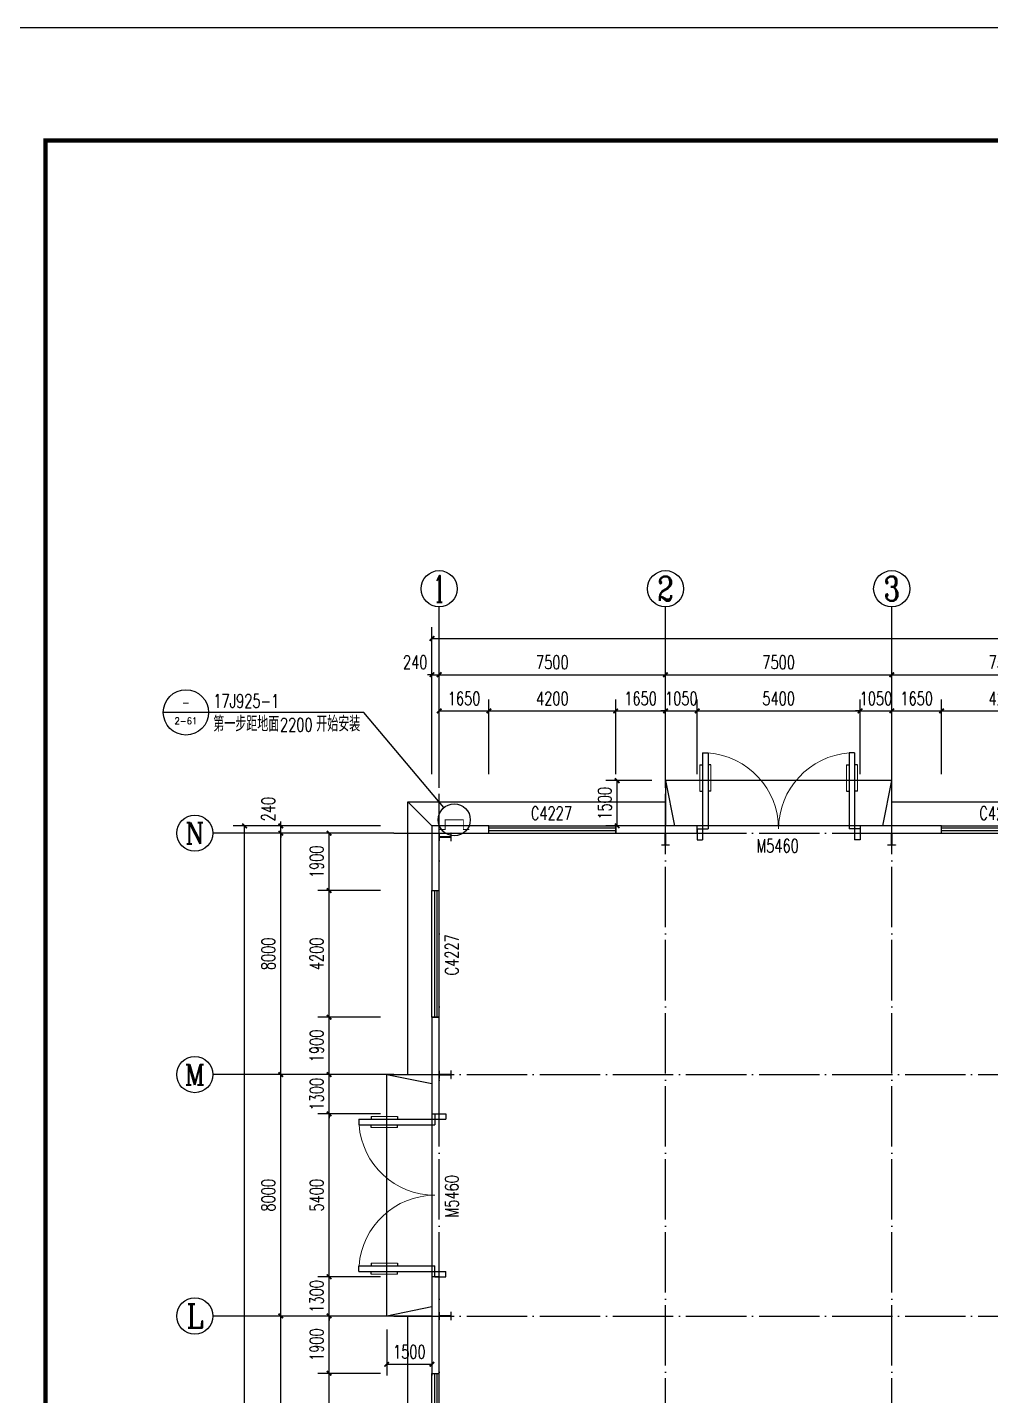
# Model space of a CAD drawing. Extents: x 14586673 to 15379323, y -344170 to -118775.
# Drawn here: x 14677973 to 14709900, y -226859 to -181520 of the extents above; entities that cross this region are included whole.
import ezdxf
from ezdxf.enums import TextEntityAlignment as Align

# ---------------------------------------------------------------- set-up
doc = ezdxf.new("R2010")
doc.units = 0
doc.header["$LTSCALE"] = 1000
doc.header["$MEASUREMENT"] = 0
doc.linetypes.add('DOTE', pattern=[2.42, 2, -0.2, 0.02, -0.2])
for name, color, linetype in [('AXIS', 3, 'Continuous'), ('AXIS_TEXT', 7, 'Continuous'), ('COLUMN', 2, 'Continuous'), ('DIM_LEAD', 3, 'Continuous'), ('DOTE', 1, 'DOTE'), ('PUB_DIM', 3, 'Continuous'), ('PUB_TEXT', 7, 'Continuous'), ('TK', 4, 'Continuous'), ('WALL-PARAPET', 6, 'Continuous'), ('WINDOW', 4, 'Continuous'), ('WINDOW_TEXT', 7, 'Continuous')]:
    doc.layers.add(name, color=color, linetype=linetype)
doc.styles.add('_TCH_AXIS', font='COMPLEX', dxfattribs={"bigfont": 'GBCBIG'})
doc.styles.add('_TCH_DIM', font='SIMPLEX', dxfattribs={"bigfont": 'GBCBIG'})
doc.styles.add('_TCH_DIM_T3', font='SIMPLEX', dxfattribs={"width": 0.705882, "bigfont": 'GBCBIG'})
doc.styles.add('_TCH_WINDOW', font='SIMPLEX', dxfattribs={"height": 3.5, "bigfont": 'GBCBIG'})
doc.styles.add('COMPLEX', font='COMPLEX')
doc.dimstyles.new('_TCH_ARCH&&150', dxfattribs={"dimtxt": 446.25, "dimasz": 150, "dimexe": 375, "dimexo": 450, "dimgap": 189.375, "dimtad": 1, "dimdec": 0, "dimzin": 0, "dimdsep": 46, "dimtxsty": '_TCH_DIM_T3', "dimblk": 'ARCHTICK', "dimcen": 0.09, "dimclrt": 7, "dimazin": 2, "dimtfac": 1, "dimtdec": 0, "dimtix": 1, "dimtmove": 2, "dimatfit": 3, "dimfxl": 0, "dimtolj": 1, "dimtzin": 0, "dimarcsym": 0})

# ---------------------------------------------------------------- blocks, each defined once
blk = doc.blocks.new('A$C797E1D2B')
at = {"layer": 'COLUMN'}
h = blk.add_hatch(color=256, dxfattribs=at)
h.paths.add_polyline_path([(125, 400), (250, 400), (250, 388), (130, 388), (130, 200), (125, 200)])
h.paths.add_polyline_path([(0, 400), (125, 400), (125, 200), (120, 200), (120, 388), (0, 388)])
h.paths.add_polyline_path([(0, 12), (120, 12), (120, 200), (125, 200), (125, 0), (0, 0)])
h.paths.add_polyline_path([(125, 200), (130, 200), (130, 12), (250, 12), (250, 0), (125, 0)])
blk.add_lwpolyline([(250, 0), (250, 12), (130, 12), (130, 388), (250, 388), (250, 400), (0, 400), (0, 388), (120, 388), (120, 12), (0, 12), (0, 0)], close=True, dxfattribs=at)
blk = doc.blocks.new('GeYuanFrame_34052851', base_point=(20.09, 4.53))
at = {"layer": 'TK'}
blk.add_lwpolyline([(20.09, 4.53), (20.09, 598.53), (1071.09, 598.53), (1071.09, 4.53)], close=True, dxfattribs=at)
at = {"layer": 'TK', "const_width": 1}
blk.add_lwpolyline([(45.09, 588.53), (1061.09, 588.53), (1061.09, 14.53), (45.09, 14.53)], close=True, dxfattribs=at)
blk = doc.blocks.new('_AXISO')
blk.add_circle((0, 0), 0.5)
at = {"layer": 'AXIS_TEXT', "style": 'COMPLEX', "width": 1.041667}
blk.add_attdef('A', text='', height=0.56, dxfattribs=at).set_placement((-0.25, -0.28), (0.25, -0.28), align=Align.FIT)
blk = doc.blocks.new('_ArchTick')
at = {"color": 0, "linetype": 'ByBlock', "const_width": 0.4}
blk.add_lwpolyline([(-0.5, -0.5), (0.5, 0.5)], dxfattribs=at)
blk = doc.blocks.new('*D45')
at = {"layer": 'AXIS', "color": 0, "lineweight": -2}
for p, q in [((14689673, -207980), (14684798, -207980)), ((14685173, -304460), (14685173, -207980)), ((14689673, -304460), (14684798, -304460))]:
    blk.add_line(p, q, dxfattribs=at)
at = {"layer": 'Defpoints', "color": 0}
for p in [(14685173, -207980), (14690123, -207980), (14690123, -304460)]:
    blk.add_point(p, dxfattribs=at)
at = {"layer": 'AXIS', "color": 0, "lineweight": -2, "xscale": 150, "yscale": 150, "zscale": 150}
for p, rotation in [((14685173, -207980), 90), ((14685173, -304460), 270)]:
    blk.add_blockref('_ArchTick', p, dxfattribs=dict(at, rotation=rotation))
at = {"layer": 'AXIS', "color": 7, "insert": (14684760, -256220), "char_height": 446.2, "attachment_point": 5, "rotation": 90, "style": '_TCH_DIM_T3'}
blk.add_mtext('\\A1;96480', dxfattribs=at)
blk = doc.blocks.new('*D56')
at = {"layer": 'AXIS', "color": 0, "lineweight": -2}
for p, q in [((14689673, -224220), (14685998, -224220)), ((14686373, -232220), (14686373, -224220)), ((14689673, -232220), (14685998, -232220))]:
    blk.add_line(p, q, dxfattribs=at)
at = {"layer": 'Defpoints', "color": 0}
for p in [(14686373, -224220), (14690123, -224220), (14690123, -232220)]:
    blk.add_point(p, dxfattribs=at)
at = {"layer": 'AXIS', "color": 0, "lineweight": -2, "xscale": 150, "yscale": 150, "zscale": 150}
for p, rotation in [((14686373, -224220), 90), ((14686373, -232220), 270)]:
    blk.add_blockref('_ArchTick', p, dxfattribs=dict(at, rotation=rotation))
at = {"layer": 'AXIS', "color": 7, "insert": (14685960, -228220), "char_height": 446.2, "attachment_point": 5, "rotation": 90, "style": '_TCH_DIM_T3'}
blk.add_mtext('\\A1;8000', dxfattribs=at)
blk = doc.blocks.new('*D57')
at = {"layer": 'AXIS', "color": 0, "lineweight": -2}
for p, q in [((14689673, -216220), (14685998, -216220)), ((14686373, -224220), (14686373, -216220)), ((14689673, -224220), (14685998, -224220))]:
    blk.add_line(p, q, dxfattribs=at)
at = {"layer": 'Defpoints', "color": 0}
for p in [(14686373, -216220), (14690123, -216220), (14690123, -224220)]:
    blk.add_point(p, dxfattribs=at)
at = {"layer": 'AXIS', "color": 0, "lineweight": -2, "xscale": 150, "yscale": 150, "zscale": 150}
for p, rotation in [((14686373, -216220), 90), ((14686373, -224220), 270)]:
    blk.add_blockref('_ArchTick', p, dxfattribs=dict(at, rotation=rotation))
at = {"layer": 'AXIS', "color": 7, "insert": (14685960, -220220), "char_height": 446.2, "attachment_point": 5, "rotation": 90, "style": '_TCH_DIM_T3'}
blk.add_mtext('\\A1;8000', dxfattribs=at)
blk = doc.blocks.new('*D58')
at = {"layer": 'AXIS', "color": 0, "lineweight": -2}
for p, q in [((14689673, -208220), (14685998, -208220)), ((14686373, -216220), (14686373, -208220)), ((14689673, -216220), (14685998, -216220))]:
    blk.add_line(p, q, dxfattribs=at)
at = {"layer": 'Defpoints', "color": 0}
for p in [(14686373, -208220), (14690123, -208220), (14690123, -216220)]:
    blk.add_point(p, dxfattribs=at)
at = {"layer": 'AXIS', "color": 0, "lineweight": -2, "xscale": 150, "yscale": 150, "zscale": 150}
for p, rotation in [((14686373, -208220), 90), ((14686373, -216220), 270)]:
    blk.add_blockref('_ArchTick', p, dxfattribs=dict(at, rotation=rotation))
at = {"layer": 'AXIS', "color": 7, "insert": (14685960, -212220), "char_height": 446.2, "attachment_point": 5, "rotation": 90, "style": '_TCH_DIM_T3'}
blk.add_mtext('\\A1;8000', dxfattribs=at)
blk = doc.blocks.new('*D59')
at = {"layer": 'AXIS', "color": 0, "lineweight": -2}
for p, q in [((14689673, -207980), (14685998, -207980)), ((14686373, -207980), (14686373, -207830)), ((14686373, -208220), (14686373, -207980)), ((14689673, -208220), (14685998, -208220)), ((14686373, -208220), (14686373, -208370))]:
    blk.add_line(p, q, dxfattribs=at)
at = {"layer": 'Defpoints', "color": 0}
for p in [(14686373, -207980), (14690123, -207980), (14690123, -208220)]:
    blk.add_point(p, dxfattribs=at)
at = {"layer": 'AXIS', "color": 0, "lineweight": -2, "xscale": 150, "yscale": 150, "zscale": 150}
for p, rotation in [((14686373, -207980), 270), ((14686373, -208220), 90)]:
    blk.add_blockref('_ArchTick', p, dxfattribs=dict(at, rotation=rotation))
at = {"layer": 'AXIS', "color": 7, "insert": (14685960, -207425), "char_height": 446.2, "attachment_point": 5, "rotation": 90, "style": '_TCH_DIM_T3'}
blk.add_mtext('\\A1;240', dxfattribs=at)
blk = doc.blocks.new('$DorLib2D$00000011')
for p, q in [((-0.4667, 0.4709), (-0.4667, -0.0625)), ((-0.4667, 0.4709), (-0.4333, 0.4709)), ((-0.4333, 0.4709), (-0.4333, 0.0042)), ((0.4333, 0.4709), (0.4333, 0.0042)), ((0.4667, 0.4709), (0.4333, 0.4709)), ((0.4667, 0.4709), (0.4667, -0.0625)), ((-0.4833, 0.3962), (-0.4667, 0.3962)), ((-0.4167, 0.3962), (-0.4333, 0.3962)), ((0.4167, 0.3962), (0.4333, 0.3962)), ((0.4833, 0.3962), (0.4667, 0.3962)), ((-0.4833, 0.2346), (-0.4667, 0.2346)), ((-0.4167, 0.2346), (-0.4333, 0.2346)), ((0.4167, 0.2346), (0.4333, 0.2346)), ((0.4833, 0.2346), (0.4667, 0.2346)), ((-0.5, 0.0042), (-0.4333, 0.0042)), ((-0.5, 0.0042), (-0.5, -0.0625)), ((0.5, 0.0042), (0.4333, 0.0042)), ((0.5, 0.0042), (0.5, -0.0625)), ((-0.5, -0.0625), (-0.4667, -0.0625)), ((0.5, -0.0625), (0.4667, -0.0625))]:
    blk.add_line(p, q)
at = {"lineweight": 13}
for p, q in [((-0.4833, 0.3962), (-0.4833, 0.2346)), ((-0.4167, 0.3962), (-0.4167, 0.2346)), ((0.4167, 0.3962), (0.4167, 0.2346)), ((0.4833, 0.3962), (0.4833, 0.2346))]:
    blk.add_line(p, q, dxfattribs=at)
for centre, start, end in [((-0.4667, 0.0042), 0, 85.90396), ((0.4667, 0.0042), 94.09604, 180)]:
    blk.add_arc(centre, 0.4667, start, end, dxfattribs=at)
blk = doc.blocks.new('$TCHSYS$WIN2D')
for p, q in [((-0.5, 0.5), (0.5, 0.5)), ((-0.5, 0.5), (-0.5, -0.5)), ((0.5, 0.5), (0.5, -0.5)), ((0.5, 0.167), (-0.5, 0.167)), ((0.5, -0.167), (-0.5, -0.167)), ((-0.5, -0.5), (0.5, -0.5))]:
    blk.add_line(p, q)
blk = doc.blocks.new('*D91')
at = {"layer": 'AXIS', "color": 0, "lineweight": -2}
for p, q in [((14691383, -206270), (14691383, -201395)), ((14751863, -206270), (14751863, -201395)), ((14691383, -201770), (14751863, -201770))]:
    blk.add_line(p, q, dxfattribs=at)
at = {"layer": 'Defpoints', "color": 0}
for p in [(14751863, -201770), (14691383, -206720), (14751863, -206720)]:
    blk.add_point(p, dxfattribs=at)
at = {"layer": 'AXIS', "color": 0, "lineweight": -2, "xscale": 150, "yscale": 150, "zscale": 150, "rotation": 180}
blk.add_blockref('_ArchTick', (14691383, -201770), dxfattribs=at)
at = {"layer": 'AXIS', "color": 0, "lineweight": -2, "xscale": 150, "yscale": 150, "zscale": 150}
blk.add_blockref('_ArchTick', (14751863, -201770), dxfattribs=at)
at = {"layer": 'AXIS', "color": 7, "insert": (14721623, -201358), "char_height": 446.2, "attachment_point": 5, "style": '_TCH_DIM_T3'}
blk.add_mtext('\\A1;60480', dxfattribs=at)
blk = doc.blocks.new('*D92')
at = {"layer": 'AXIS', "color": 0, "lineweight": -2}
for p, q in [((14691383, -206270), (14691383, -202595)), ((14691623, -206270), (14691623, -202595)), ((14691383, -202970), (14691233, -202970)), ((14691383, -202970), (14691623, -202970)), ((14691623, -202970), (14691773, -202970))]:
    blk.add_line(p, q, dxfattribs=at)
at = {"layer": 'Defpoints', "color": 0}
for p in [(14691623, -202970), (14691383, -206720), (14691623, -206720)]:
    blk.add_point(p, dxfattribs=at)
at = {"layer": 'AXIS', "color": 0, "lineweight": -2, "xscale": 150, "yscale": 150, "zscale": 150}
blk.add_blockref('_ArchTick', (14691383, -202970), dxfattribs=at)
at = {"layer": 'AXIS', "color": 0, "lineweight": -2, "xscale": 150, "yscale": 150, "zscale": 150, "rotation": 180}
blk.add_blockref('_ArchTick', (14691623, -202970), dxfattribs=at)
at = {"layer": 'AXIS', "color": 7, "insert": (14690828, -202558), "char_height": 446.2, "attachment_point": 5, "style": '_TCH_DIM_T3'}
blk.add_mtext('\\A1;240', dxfattribs=at)
blk = doc.blocks.new('*D93')
at = {"layer": 'AXIS', "color": 0, "lineweight": -2}
for p, q in [((14691623, -206270), (14691623, -202595)), ((14699123, -206270), (14699123, -202595)), ((14691623, -202970), (14699123, -202970))]:
    blk.add_line(p, q, dxfattribs=at)
at = {"layer": 'Defpoints', "color": 0}
for p in [(14699123, -202970), (14691623, -206720), (14699123, -206720)]:
    blk.add_point(p, dxfattribs=at)
at = {"layer": 'AXIS', "color": 0, "lineweight": -2, "xscale": 150, "yscale": 150, "zscale": 150, "rotation": 180}
blk.add_blockref('_ArchTick', (14691623, -202970), dxfattribs=at)
at = {"layer": 'AXIS', "color": 0, "lineweight": -2, "xscale": 150, "yscale": 150, "zscale": 150}
blk.add_blockref('_ArchTick', (14699123, -202970), dxfattribs=at)
at = {"layer": 'AXIS', "color": 7, "insert": (14695373, -202558), "char_height": 446.2, "attachment_point": 5, "style": '_TCH_DIM_T3'}
blk.add_mtext('\\A1;7500', dxfattribs=at)
blk = doc.blocks.new('*D94')
at = {"layer": 'AXIS', "color": 0, "lineweight": -2}
for p, q in [((14699123, -206270), (14699123, -202595)), ((14706623, -206270), (14706623, -202595)), ((14699123, -202970), (14706623, -202970))]:
    blk.add_line(p, q, dxfattribs=at)
at = {"layer": 'Defpoints', "color": 0}
for p in [(14706623, -202970), (14699123, -206720), (14706623, -206720)]:
    blk.add_point(p, dxfattribs=at)
at = {"layer": 'AXIS', "color": 0, "lineweight": -2, "xscale": 150, "yscale": 150, "zscale": 150, "rotation": 180}
blk.add_blockref('_ArchTick', (14699123, -202970), dxfattribs=at)
at = {"layer": 'AXIS', "color": 0, "lineweight": -2, "xscale": 150, "yscale": 150, "zscale": 150}
blk.add_blockref('_ArchTick', (14706623, -202970), dxfattribs=at)
at = {"layer": 'AXIS', "color": 7, "insert": (14702873, -202558), "char_height": 446.2, "attachment_point": 5, "style": '_TCH_DIM_T3'}
blk.add_mtext('\\A1;7500', dxfattribs=at)
blk = doc.blocks.new('*D95')
at = {"layer": 'AXIS', "color": 0, "lineweight": -2}
for p, q in [((14706623, -206270), (14706623, -202595)), ((14714123, -206270), (14714123, -202595)), ((14706623, -202970), (14714123, -202970))]:
    blk.add_line(p, q, dxfattribs=at)
at = {"layer": 'Defpoints', "color": 0}
for p in [(14714123, -202970), (14706623, -206720), (14714123, -206720)]:
    blk.add_point(p, dxfattribs=at)
at = {"layer": 'AXIS', "color": 0, "lineweight": -2, "xscale": 150, "yscale": 150, "zscale": 150, "rotation": 180}
blk.add_blockref('_ArchTick', (14706623, -202970), dxfattribs=at)
at = {"layer": 'AXIS', "color": 0, "lineweight": -2, "xscale": 150, "yscale": 150, "zscale": 150}
blk.add_blockref('_ArchTick', (14714123, -202970), dxfattribs=at)
at = {"layer": 'AXIS', "color": 7, "insert": (14710373, -202558), "char_height": 446.2, "attachment_point": 5, "style": '_TCH_DIM_T3'}
blk.add_mtext('\\A1;7500', dxfattribs=at)
blk = doc.blocks.new('*D127')
at = {"layer": 'Defpoints', "color": 0}
for p in [(14689883, -224220), (14691383, -224220), (14691383, -225820)]:
    blk.add_point(p, dxfattribs=at)
at = {"layer": 'PUB_DIM', "color": 0, "lineweight": -2}
for p, q in [((14689883, -224670), (14689883, -226195)), ((14691383, -224670), (14691383, -226195)), ((14689883, -225820), (14691383, -225820))]:
    blk.add_line(p, q, dxfattribs=at)
at = {"layer": 'PUB_DIM', "color": 0, "lineweight": -2, "xscale": 150, "yscale": 150, "zscale": 150, "rotation": 180}
blk.add_blockref('_ArchTick', (14689883, -225820), dxfattribs=at)
at = {"layer": 'PUB_DIM', "color": 0, "lineweight": -2, "xscale": 150, "yscale": 150, "zscale": 150}
blk.add_blockref('_ArchTick', (14691383, -225820), dxfattribs=at)
at = {"layer": 'PUB_DIM', "color": 7, "insert": (14690633, -225408), "char_height": 446.2, "attachment_point": 5, "style": '_TCH_DIM_T3'}
blk.add_mtext('\\A1;1500', dxfattribs=at)
blk = doc.blocks.new('*D128')
at = {"layer": 'Defpoints', "color": 0}
for p in [(14697523, -206480), (14699123, -206480), (14699123, -207980)]:
    blk.add_point(p, dxfattribs=at)
at = {"layer": 'PUB_DIM', "color": 0, "lineweight": -2}
for p, q in [((14698673, -206480), (14697148, -206480)), ((14697523, -207980), (14697523, -206480)), ((14698673, -207980), (14697148, -207980))]:
    blk.add_line(p, q, dxfattribs=at)
at = {"layer": 'PUB_DIM', "color": 0, "lineweight": -2, "xscale": 150, "yscale": 150, "zscale": 150}
for p, rotation in [((14697523, -206480), 90), ((14697523, -207980), 270)]:
    blk.add_blockref('_ArchTick', p, dxfattribs=dict(at, rotation=rotation))
at = {"layer": 'PUB_DIM', "color": 7, "insert": (14697110, -207230), "char_height": 446.2, "attachment_point": 5, "rotation": 90, "style": '_TCH_DIM_T3'}
blk.add_mtext('\\A1;1500', dxfattribs=at)
blk = doc.blocks.new('*D257')
at = {"layer": 'Defpoints', "color": 0}
for p in [(14693273, -204170), (14691623, -206720), (14693273, -206720)]:
    blk.add_point(p, dxfattribs=at)
at = {"layer": 'PUB_DIM', "color": 0, "lineweight": -2}
for p, q in [((14691623, -206270), (14691623, -203795)), ((14693273, -206270), (14693273, -203795)), ((14691623, -204170), (14693273, -204170))]:
    blk.add_line(p, q, dxfattribs=at)
at = {"layer": 'PUB_DIM', "color": 0, "lineweight": -2, "xscale": 150, "yscale": 150, "zscale": 150, "rotation": 180}
blk.add_blockref('_ArchTick', (14691623, -204170), dxfattribs=at)
at = {"layer": 'PUB_DIM', "color": 0, "lineweight": -2, "xscale": 150, "yscale": 150, "zscale": 150}
blk.add_blockref('_ArchTick', (14693273, -204170), dxfattribs=at)
at = {"layer": 'PUB_DIM', "color": 7, "insert": (14692448, -203758), "char_height": 446.2, "attachment_point": 5, "style": '_TCH_DIM_T3'}
blk.add_mtext('\\A1;1650', dxfattribs=at)
blk = doc.blocks.new('*D258')
at = {"layer": 'Defpoints', "color": 0}
for p in [(14697473, -204170), (14693273, -206720), (14697473, -206720)]:
    blk.add_point(p, dxfattribs=at)
at = {"layer": 'PUB_DIM', "color": 0, "lineweight": -2}
for p, q in [((14693273, -206270), (14693273, -203795)), ((14697473, -206270), (14697473, -203795)), ((14693273, -204170), (14697473, -204170))]:
    blk.add_line(p, q, dxfattribs=at)
at = {"layer": 'PUB_DIM', "color": 0, "lineweight": -2, "xscale": 150, "yscale": 150, "zscale": 150, "rotation": 180}
blk.add_blockref('_ArchTick', (14693273, -204170), dxfattribs=at)
at = {"layer": 'PUB_DIM', "color": 0, "lineweight": -2, "xscale": 150, "yscale": 150, "zscale": 150}
blk.add_blockref('_ArchTick', (14697473, -204170), dxfattribs=at)
at = {"layer": 'PUB_DIM', "color": 7, "insert": (14695373, -203758), "char_height": 446.2, "attachment_point": 5, "style": '_TCH_DIM_T3'}
blk.add_mtext('\\A1;4200', dxfattribs=at)
blk = doc.blocks.new('*D259')
at = {"layer": 'Defpoints', "color": 0}
for p in [(14699123, -204170), (14697473, -206720), (14699123, -206720)]:
    blk.add_point(p, dxfattribs=at)
at = {"layer": 'PUB_DIM', "color": 0, "lineweight": -2}
for p, q in [((14697473, -206270), (14697473, -203795)), ((14699123, -206270), (14699123, -203795)), ((14697473, -204170), (14699123, -204170))]:
    blk.add_line(p, q, dxfattribs=at)
at = {"layer": 'PUB_DIM', "color": 0, "lineweight": -2, "xscale": 150, "yscale": 150, "zscale": 150, "rotation": 180}
blk.add_blockref('_ArchTick', (14697473, -204170), dxfattribs=at)
at = {"layer": 'PUB_DIM', "color": 0, "lineweight": -2, "xscale": 150, "yscale": 150, "zscale": 150}
blk.add_blockref('_ArchTick', (14699123, -204170), dxfattribs=at)
at = {"layer": 'PUB_DIM', "color": 7, "insert": (14698298, -203758), "char_height": 446.2, "attachment_point": 5, "style": '_TCH_DIM_T3'}
blk.add_mtext('\\A1;1650', dxfattribs=at)
blk = doc.blocks.new('*D260')
at = {"layer": 'Defpoints', "color": 0}
for p in [(14700173, -204170), (14699123, -206720), (14700173, -206720)]:
    blk.add_point(p, dxfattribs=at)
at = {"layer": 'PUB_DIM', "color": 0, "lineweight": -2}
for p, q in [((14699123, -206270), (14699123, -203795)), ((14700173, -206270), (14700173, -203795)), ((14699123, -204170), (14698973, -204170)), ((14699123, -204170), (14700173, -204170)), ((14700173, -204170), (14700323, -204170))]:
    blk.add_line(p, q, dxfattribs=at)
at = {"layer": 'PUB_DIM', "color": 0, "lineweight": -2, "xscale": 150, "yscale": 150, "zscale": 150}
blk.add_blockref('_ArchTick', (14699123, -204170), dxfattribs=at)
at = {"layer": 'PUB_DIM', "color": 0, "lineweight": -2, "xscale": 150, "yscale": 150, "zscale": 150, "rotation": 180}
blk.add_blockref('_ArchTick', (14700173, -204170), dxfattribs=at)
at = {"layer": 'PUB_DIM', "color": 7, "insert": (14699648, -203758), "char_height": 446.2, "attachment_point": 5, "style": '_TCH_DIM_T3'}
blk.add_mtext('\\A1;1050', dxfattribs=at)
blk = doc.blocks.new('*D261')
at = {"layer": 'Defpoints', "color": 0}
for p in [(14705573, -204170), (14700173, -206720), (14705573, -206720)]:
    blk.add_point(p, dxfattribs=at)
at = {"layer": 'PUB_DIM', "color": 0, "lineweight": -2}
for p, q in [((14700173, -206270), (14700173, -203795)), ((14705573, -206270), (14705573, -203795)), ((14700173, -204170), (14705573, -204170))]:
    blk.add_line(p, q, dxfattribs=at)
at = {"layer": 'PUB_DIM', "color": 0, "lineweight": -2, "xscale": 150, "yscale": 150, "zscale": 150, "rotation": 180}
blk.add_blockref('_ArchTick', (14700173, -204170), dxfattribs=at)
at = {"layer": 'PUB_DIM', "color": 0, "lineweight": -2, "xscale": 150, "yscale": 150, "zscale": 150}
blk.add_blockref('_ArchTick', (14705573, -204170), dxfattribs=at)
at = {"layer": 'PUB_DIM', "color": 7, "insert": (14702873, -203758), "char_height": 446.2, "attachment_point": 5, "style": '_TCH_DIM_T3'}
blk.add_mtext('\\A1;5400', dxfattribs=at)
blk = doc.blocks.new('*D262')
at = {"layer": 'Defpoints', "color": 0}
for p in [(14706623, -204170), (14705573, -206720), (14706623, -206720)]:
    blk.add_point(p, dxfattribs=at)
at = {"layer": 'PUB_DIM', "color": 0, "lineweight": -2}
for p, q in [((14705573, -206270), (14705573, -203795)), ((14706623, -206270), (14706623, -203795)), ((14705573, -204170), (14705423, -204170)), ((14705573, -204170), (14706623, -204170)), ((14706623, -204170), (14706773, -204170))]:
    blk.add_line(p, q, dxfattribs=at)
at = {"layer": 'PUB_DIM', "color": 0, "lineweight": -2, "xscale": 150, "yscale": 150, "zscale": 150}
blk.add_blockref('_ArchTick', (14705573, -204170), dxfattribs=at)
at = {"layer": 'PUB_DIM', "color": 0, "lineweight": -2, "xscale": 150, "yscale": 150, "zscale": 150, "rotation": 180}
blk.add_blockref('_ArchTick', (14706623, -204170), dxfattribs=at)
at = {"layer": 'PUB_DIM', "color": 7, "insert": (14706098, -203758), "char_height": 446.2, "attachment_point": 5, "style": '_TCH_DIM_T3'}
blk.add_mtext('\\A1;1050', dxfattribs=at)
blk = doc.blocks.new('*D263')
at = {"layer": 'Defpoints', "color": 0}
for p in [(14708273, -204170), (14706623, -206720), (14708273, -206720)]:
    blk.add_point(p, dxfattribs=at)
at = {"layer": 'PUB_DIM', "color": 0, "lineweight": -2}
for p, q in [((14706623, -206270), (14706623, -203795)), ((14708273, -206270), (14708273, -203795)), ((14706623, -204170), (14708273, -204170))]:
    blk.add_line(p, q, dxfattribs=at)
at = {"layer": 'PUB_DIM', "color": 0, "lineweight": -2, "xscale": 150, "yscale": 150, "zscale": 150, "rotation": 180}
blk.add_blockref('_ArchTick', (14706623, -204170), dxfattribs=at)
at = {"layer": 'PUB_DIM', "color": 0, "lineweight": -2, "xscale": 150, "yscale": 150, "zscale": 150}
blk.add_blockref('_ArchTick', (14708273, -204170), dxfattribs=at)
at = {"layer": 'PUB_DIM', "color": 7, "insert": (14707448, -203758), "char_height": 446.2, "attachment_point": 5, "style": '_TCH_DIM_T3'}
blk.add_mtext('\\A1;1650', dxfattribs=at)
blk = doc.blocks.new('*D264')
at = {"layer": 'Defpoints', "color": 0}
for p in [(14712473, -204170), (14708273, -206720), (14712473, -206720)]:
    blk.add_point(p, dxfattribs=at)
at = {"layer": 'PUB_DIM', "color": 0, "lineweight": -2}
for p, q in [((14708273, -206270), (14708273, -203795)), ((14712473, -206270), (14712473, -203795)), ((14708273, -204170), (14712473, -204170))]:
    blk.add_line(p, q, dxfattribs=at)
at = {"layer": 'PUB_DIM', "color": 0, "lineweight": -2, "xscale": 150, "yscale": 150, "zscale": 150, "rotation": 180}
blk.add_blockref('_ArchTick', (14708273, -204170), dxfattribs=at)
at = {"layer": 'PUB_DIM', "color": 0, "lineweight": -2, "xscale": 150, "yscale": 150, "zscale": 150}
blk.add_blockref('_ArchTick', (14712473, -204170), dxfattribs=at)
at = {"layer": 'PUB_DIM', "color": 7, "insert": (14710373, -203758), "char_height": 446.2, "attachment_point": 5, "style": '_TCH_DIM_T3'}
blk.add_mtext('\\A1;4200', dxfattribs=at)
blk = doc.blocks.new('*D309')
at = {"layer": 'Defpoints', "color": 0}
for p in [(14687973, -226120), (14690123, -226120), (14690123, -230320)]:
    blk.add_point(p, dxfattribs=at)
at = {"layer": 'PUB_DIM', "color": 0, "lineweight": -2}
for p, q in [((14689673, -226120), (14687598, -226120)), ((14687973, -230320), (14687973, -226120)), ((14689673, -230320), (14687598, -230320))]:
    blk.add_line(p, q, dxfattribs=at)
at = {"layer": 'PUB_DIM', "color": 0, "lineweight": -2, "xscale": 150, "yscale": 150, "zscale": 150}
for p, rotation in [((14687973, -226120), 90), ((14687973, -230320), 270)]:
    blk.add_blockref('_ArchTick', p, dxfattribs=dict(at, rotation=rotation))
at = {"layer": 'PUB_DIM', "color": 7, "insert": (14687560, -228220), "char_height": 446.2, "attachment_point": 5, "rotation": 90, "style": '_TCH_DIM_T3'}
blk.add_mtext('\\A1;4200', dxfattribs=at)
blk = doc.blocks.new('*D310')
at = {"layer": 'Defpoints', "color": 0}
for p in [(14687973, -224220), (14690123, -224220), (14690123, -226120)]:
    blk.add_point(p, dxfattribs=at)
at = {"layer": 'PUB_DIM', "color": 0, "lineweight": -2}
for p, q in [((14689673, -224220), (14687598, -224220)), ((14687973, -226120), (14687973, -224220)), ((14689673, -226120), (14687598, -226120))]:
    blk.add_line(p, q, dxfattribs=at)
at = {"layer": 'PUB_DIM', "color": 0, "lineweight": -2, "xscale": 150, "yscale": 150, "zscale": 150}
for p, rotation in [((14687973, -224220), 90), ((14687973, -226120), 270)]:
    blk.add_blockref('_ArchTick', p, dxfattribs=dict(at, rotation=rotation))
at = {"layer": 'PUB_DIM', "color": 7, "insert": (14687560, -225170), "char_height": 446.2, "attachment_point": 5, "rotation": 90, "style": '_TCH_DIM_T3'}
blk.add_mtext('\\A1;1900', dxfattribs=at)
blk = doc.blocks.new('*D311')
at = {"layer": 'Defpoints', "color": 0}
for p in [(14687973, -222920), (14690123, -222920), (14690123, -224220)]:
    blk.add_point(p, dxfattribs=at)
at = {"layer": 'PUB_DIM', "color": 0, "lineweight": -2}
for p, q in [((14689673, -222920), (14687598, -222920)), ((14687973, -222920), (14687973, -222770)), ((14687973, -224220), (14687973, -222920)), ((14689673, -224220), (14687598, -224220)), ((14687973, -224220), (14687973, -224370))]:
    blk.add_line(p, q, dxfattribs=at)
at = {"layer": 'PUB_DIM', "color": 0, "lineweight": -2, "xscale": 150, "yscale": 150, "zscale": 150}
for p, rotation in [((14687973, -222920), 270), ((14687973, -224220), 90)]:
    blk.add_blockref('_ArchTick', p, dxfattribs=dict(at, rotation=rotation))
at = {"layer": 'PUB_DIM', "color": 7, "insert": (14687560, -223570), "char_height": 446.2, "attachment_point": 5, "rotation": 90, "style": '_TCH_DIM_T3'}
blk.add_mtext('\\A1;1300', dxfattribs=at)
blk = doc.blocks.new('*D312')
at = {"layer": 'Defpoints', "color": 0}
for p in [(14687973, -217520), (14690123, -217520), (14690123, -222920)]:
    blk.add_point(p, dxfattribs=at)
at = {"layer": 'PUB_DIM', "color": 0, "lineweight": -2}
for p, q in [((14689673, -217520), (14687598, -217520)), ((14687973, -222920), (14687973, -217520)), ((14689673, -222920), (14687598, -222920))]:
    blk.add_line(p, q, dxfattribs=at)
at = {"layer": 'PUB_DIM', "color": 0, "lineweight": -2, "xscale": 150, "yscale": 150, "zscale": 150}
for p, rotation in [((14687973, -217520), 90), ((14687973, -222920), 270)]:
    blk.add_blockref('_ArchTick', p, dxfattribs=dict(at, rotation=rotation))
at = {"layer": 'PUB_DIM', "color": 7, "insert": (14687560, -220220), "char_height": 446.2, "attachment_point": 5, "rotation": 90, "style": '_TCH_DIM_T3'}
blk.add_mtext('\\A1;5400', dxfattribs=at)
blk = doc.blocks.new('*D313')
at = {"layer": 'Defpoints', "color": 0}
for p in [(14687973, -216220), (14690123, -216220), (14690123, -217520)]:
    blk.add_point(p, dxfattribs=at)
at = {"layer": 'PUB_DIM', "color": 0, "lineweight": -2}
for p, q in [((14689673, -216220), (14687598, -216220)), ((14687973, -216220), (14687973, -216070)), ((14687973, -217520), (14687973, -216220)), ((14689673, -217520), (14687598, -217520)), ((14687973, -217520), (14687973, -217670))]:
    blk.add_line(p, q, dxfattribs=at)
at = {"layer": 'PUB_DIM', "color": 0, "lineweight": -2, "xscale": 150, "yscale": 150, "zscale": 150}
for p, rotation in [((14687973, -216220), 270), ((14687973, -217520), 90)]:
    blk.add_blockref('_ArchTick', p, dxfattribs=dict(at, rotation=rotation))
at = {"layer": 'PUB_DIM', "color": 7, "insert": (14687560, -216870), "char_height": 446.2, "attachment_point": 5, "rotation": 90, "style": '_TCH_DIM_T3'}
blk.add_mtext('\\A1;1300', dxfattribs=at)
blk = doc.blocks.new('*D314')
at = {"layer": 'Defpoints', "color": 0}
for p in [(14687973, -214320), (14690123, -214320), (14690123, -216220)]:
    blk.add_point(p, dxfattribs=at)
at = {"layer": 'PUB_DIM', "color": 0, "lineweight": -2}
for p, q in [((14689673, -214320), (14687598, -214320)), ((14687973, -216220), (14687973, -214320)), ((14689673, -216220), (14687598, -216220))]:
    blk.add_line(p, q, dxfattribs=at)
at = {"layer": 'PUB_DIM', "color": 0, "lineweight": -2, "xscale": 150, "yscale": 150, "zscale": 150}
for p, rotation in [((14687973, -214320), 90), ((14687973, -216220), 270)]:
    blk.add_blockref('_ArchTick', p, dxfattribs=dict(at, rotation=rotation))
at = {"layer": 'PUB_DIM', "color": 7, "insert": (14687560, -215270), "char_height": 446.2, "attachment_point": 5, "rotation": 90, "style": '_TCH_DIM_T3'}
blk.add_mtext('\\A1;1900', dxfattribs=at)
blk = doc.blocks.new('*D315')
at = {"layer": 'Defpoints', "color": 0}
for p in [(14687973, -210120), (14690123, -210120), (14690123, -214320)]:
    blk.add_point(p, dxfattribs=at)
at = {"layer": 'PUB_DIM', "color": 0, "lineweight": -2}
for p, q in [((14689673, -210120), (14687598, -210120)), ((14687973, -214320), (14687973, -210120)), ((14689673, -214320), (14687598, -214320))]:
    blk.add_line(p, q, dxfattribs=at)
at = {"layer": 'PUB_DIM', "color": 0, "lineweight": -2, "xscale": 150, "yscale": 150, "zscale": 150}
for p, rotation in [((14687973, -210120), 90), ((14687973, -214320), 270)]:
    blk.add_blockref('_ArchTick', p, dxfattribs=dict(at, rotation=rotation))
at = {"layer": 'PUB_DIM', "color": 7, "insert": (14687560, -212220), "char_height": 446.2, "attachment_point": 5, "rotation": 90, "style": '_TCH_DIM_T3'}
blk.add_mtext('\\A1;4200', dxfattribs=at)
blk = doc.blocks.new('*D316')
at = {"layer": 'Defpoints', "color": 0}
for p in [(14687973, -208220), (14690123, -208220), (14690123, -210120)]:
    blk.add_point(p, dxfattribs=at)
at = {"layer": 'PUB_DIM', "color": 0, "lineweight": -2}
for p, q in [((14689673, -208220), (14687598, -208220)), ((14687973, -210120), (14687973, -208220)), ((14689673, -210120), (14687598, -210120))]:
    blk.add_line(p, q, dxfattribs=at)
at = {"layer": 'PUB_DIM', "color": 0, "lineweight": -2, "xscale": 150, "yscale": 150, "zscale": 150}
for p, rotation in [((14687973, -208220), 90), ((14687973, -210120), 270)]:
    blk.add_blockref('_ArchTick', p, dxfattribs=dict(at, rotation=rotation))
at = {"layer": 'PUB_DIM', "color": 7, "insert": (14687560, -209170), "char_height": 446.2, "attachment_point": 5, "rotation": 90, "style": '_TCH_DIM_T3'}
blk.add_mtext('\\A1;1900', dxfattribs=at)

msp = doc.modelspace()

# ---------------------------------------------------------------- linework, layer by layer
at = {"ltscale": 0.5}
for p, q in [((14699122.6, -206480.3), (14699422.6, -207980.3)), ((14706322.6, -207980.3), (14706622.6, -206480.3)), ((14691382.6, -207980.3), (14690582.6, -207180.3)), ((14689882.6, -216220.3), (14691382.6, -216520.3)), ((14691382.6, -223920.3), (14689882.6, -224220.3))]:
    msp.add_line(p, q, dxfattribs=at)
for points in [[(14706622.6, -207980.3), (14706622.6, -206480.3), (14699122.6, -206480.3), (14699122.6, -207980.3)], [(14690582.6, -216220.3), (14690582.6, -207180.3), (14699122.6, -207180.3)], [(14706622.6, -207180.3), (14736622.6, -207180.3)], [(14691382.6, -224220.3), (14689882.6, -224220.3), (14689882.6, -216220.3), (14691382.6, -216220.3)], [(14690582.6, -256220.3), (14690582.6, -224220.3)]]:
    msp.add_lwpolyline(points, dxfattribs=at)
at = {"const_width": 30}
msp.add_lwpolyline([(14691622.6, -208100.3), (14691822.6, -208100.3), (14691822.6, -207780.3), (14692422.6, -207780.3), (14692422.6, -208100.3), (14692622.6, -208100.3)], dxfattribs=at)
at = {"layer": 'AXIS'}
for p, q in [((14691622.6, -206720.3), (14691622.6, -200720.3)), ((14699122.6, -206720.3), (14699122.6, -200720.3)), ((14706622.6, -206720.3), (14706622.6, -200720.3)), ((14690122.6, -208220.3), (14684122.6, -208220.3)), ((14690122.6, -216220.3), (14684122.6, -216220.3)), ((14690122.6, -224220.3), (14684122.6, -224220.3))]:
    msp.add_line(p, q, dxfattribs=at)
at = {"layer": 'DIM_LEAD'}
for p, q in [((14683977.9, -204220.3), (14682477.9, -204220.3)), ((14689122.6, -204220.3), (14683977.9, -204220.3)), ((14691780.9, -207374.9), (14689122.6, -204220.3))]:
    msp.add_line(p, q, dxfattribs=at)
for centre, radius in [((14683227.9, -204220.3), 750), ((14692122.6, -207780.3), 530.2)]:
    msp.add_circle(centre, radius, dxfattribs=at)
at = {"layer": 'DOTE'}
for p, q in [((14691622.6, -305720.3), (14691622.6, -206720.3)), ((14699122.6, -305720.3), (14699122.6, -206720.3)), ((14706622.6, -305720.3), (14706622.6, -206720.3)), ((14690122.6, -208220.3), (14753122.6, -208220.3)), ((14690122.6, -216220.3), (14753122.6, -216220.3)), ((14690122.6, -224220.3), (14753122.6, -224220.3))]:
    msp.add_line(p, q, dxfattribs=at)
at = {"layer": 'WALL-PARAPET'}
for p, q in [((14691382.6, -207980.3), (14691382.6, -210120.3)), ((14693272.6, -207980.3), (14691382.6, -207980.3)), ((14693272.6, -208220.3), (14693272.6, -207980.3)), ((14700172.6, -207980.3), (14697472.6, -207980.3)), ((14697472.6, -207980.3), (14697472.6, -208220.3)), ((14700172.6, -208220.3), (14700172.6, -207980.3)), ((14708272.6, -207980.3), (14705572.6, -207980.3)), ((14705572.6, -207980.3), (14705572.6, -208220.3)), ((14708272.6, -208220.3), (14708272.6, -207980.3)), ((14691622.6, -210120.3), (14691622.6, -208220.3)), ((14691622.6, -208220.3), (14693272.6, -208220.3)), ((14697472.6, -208220.3), (14700172.6, -208220.3)), ((14705572.6, -208220.3), (14708272.6, -208220.3)), ((14691382.6, -210120.3), (14691622.6, -210120.3)), ((14691382.6, -214320.3), (14691382.6, -217520.3)), ((14691622.6, -214320.3), (14691382.6, -214320.3)), ((14691622.6, -217520.3), (14691622.6, -214320.3)), ((14691382.6, -217520.3), (14691622.6, -217520.3)), ((14691382.6, -222920.3), (14691382.6, -226120.3)), ((14691622.6, -222920.3), (14691382.6, -222920.3)), ((14691622.6, -226120.3), (14691622.6, -222920.3)), ((14691382.6, -226120.3), (14691622.6, -226120.3))]:
    msp.add_line(p, q, dxfattribs=at)
at = {"layer": 'WINDOW'}
for p, q in [((14705572.6, -207980.3), (14700172.6, -207980.3)), ((14691382.6, -217520.3), (14691382.6, -222920.3))]:
    msp.add_line(p, q, dxfattribs=at)

# ---------------------------------------------------------------- block references
at = {"xscale": 150, "yscale": 150, "zscale": 150, "rotation": 270}
msp.add_blockref('GeYuanFrame_34052851', (14677072.6, -181520.3), dxfattribs=at)
at = {"rotation": 270}
for p in [(14691622.6, -208220.3), (14691622.6, -216095.3), (14691622.6, -224095.3)]:
    msp.add_blockref('A$C797E1D2B', p, dxfattribs=at)
at = {"xscale": -1}
for p in [(14699247.6, -208620.3), (14706747.6, -208620.3)]:
    msp.add_blockref('A$C797E1D2B', p, dxfattribs=at)
at = {"layer": 'AXIS'}
ref = msp.add_blockref('_AXISO', (14691622.6, -200120.3), dxfattribs=dict(at, xscale=1200, yscale=1200, zscale=1200))
ref.add_attrib('A', '1', dxfattribs={"layer": 'AXIS_TEXT', "ltscale": 0.5, "height": 882.4, "style": '_TCH_AXIS'}).set_placement((14691433.5, -200561.5), (14691811.7, -200561.5), align=Align.FIT)
ref = msp.add_blockref('_AXISO', (14699122.6, -200120.3), dxfattribs=dict(at, xscale=1200, yscale=1200, zscale=1200))
ref.add_attrib('A', '2', dxfattribs={"layer": 'AXIS_TEXT', "ltscale": 0.5, "height": 798.8, "style": '_TCH_AXIS'}).set_placement((14698856.3, -200519.7), (14699388.8, -200519.7), align=Align.FIT)
ref = msp.add_blockref('_AXISO', (14706622.6, -200120.3), dxfattribs=dict(at, xscale=1200, yscale=1200, zscale=1200))
ref.add_attrib('A', '3', dxfattribs={"layer": 'AXIS_TEXT', "ltscale": 0.5, "height": 798.8, "style": '_TCH_AXIS'}).set_placement((14706356.3, -200519.7), (14706888.8, -200519.7), align=Align.FIT)
ref = msp.add_blockref('_AXISO', (14683522.6, -208220.3), dxfattribs=dict(at, xscale=1200, yscale=1200, zscale=1200))
ref.add_attrib('A', 'N', dxfattribs={"layer": 'AXIS_TEXT', "ltscale": 0.5, "height": 711.9, "style": '_TCH_AXIS'}).set_placement((14683200.5, -208576.3), (14683844.6, -208576.3), align=Align.FIT)
ref = msp.add_blockref('_AXISO', (14683522.6, -216220.3), dxfattribs=dict(at, xscale=1200, yscale=1200, zscale=1200))
ref.add_attrib('A', 'M', dxfattribs={"layer": 'AXIS_TEXT', "ltscale": 0.5, "height": 678.8, "style": '_TCH_AXIS'}).set_placement((14683183.2, -216559.8), (14683862, -216559.8), align=Align.FIT)
ref = msp.add_blockref('_AXISO', (14683522.6, -224220.3), dxfattribs=dict(at, xscale=1200, yscale=1200, zscale=1200))
ref.add_attrib('A', 'L', dxfattribs={"layer": 'AXIS_TEXT', "ltscale": 0.5, "height": 781.2, "style": '_TCH_AXIS'}).set_placement((14683243.6, -224610.9), (14683801.6, -224610.9), align=Align.FIT)
at = {"layer": 'WINDOW'}
ref = msp.add_blockref('$DorLib2D$00000011', (14702872.6, -208100.3), dxfattribs=dict(at, xscale=-5400, yscale=-5400, zscale=-5400, rotation=180))
ref.add_attrib('A', 'M5460', (14702137.6, -208863.3), dxfattribs={"layer": 'WINDOW_TEXT', "ltscale": 0.5, "height": 446.25, "style": '_TCH_WINDOW', "width": 0.705882})
ref = msp.add_blockref('$TCHSYS$WIN2D', (14695372.6, -208100.3), dxfattribs=dict(at, xscale=-4200, yscale=240, zscale=-4200, rotation=180))
ref.add_attrib('A', 'C4227', (14694660.1, -207783.6), dxfattribs={"layer": 'WINDOW_TEXT', "ltscale": 0.5, "height": 446.25, "style": '_TCH_WINDOW', "width": 0.705882})
ref = msp.add_blockref('$TCHSYS$WIN2D', (14710372.6, -208100.3), dxfattribs=dict(at, xscale=-4200, yscale=240, zscale=-4200, rotation=180))
ref.add_attrib('A', 'C4227a', (14709525.1, -207783.6), dxfattribs={"layer": 'WINDOW_TEXT', "ltscale": 0.5, "height": 446.25, "style": '_TCH_WINDOW', "width": 0.705882})
ref = msp.add_blockref('$TCHSYS$WIN2D', (14691502.6, -212220.3), dxfattribs=dict(at, xscale=-4200, yscale=-240, zscale=-4200, rotation=270))
ref.add_attrib('A', 'C4227', (14692265.5, -212932.8), dxfattribs={"layer": 'WINDOW_TEXT', "ltscale": 0.5, "height": 446.25, "rotation": 90, "style": '_TCH_WINDOW', "width": 0.705882})
ref = msp.add_blockref('$DorLib2D$00000011', (14691502.6, -220220.3), dxfattribs=dict(at, xscale=5400, yscale=-5400, zscale=5400, rotation=270))
ref.add_attrib('A', 'M5460', (14692265.5, -220955.3), dxfattribs={"layer": 'WINDOW_TEXT', "ltscale": 0.5, "height": 446.25, "rotation": 90, "style": '_TCH_WINDOW', "width": 0.705882})
ref = msp.add_blockref('$TCHSYS$WIN2D', (14691502.6, -228220.3), dxfattribs=dict(at, xscale=-4200, yscale=-240, zscale=-4200, rotation=270))
ref.add_attrib('A', 'C4227a', (14692265.5, -229067.8), dxfattribs={"layer": 'WINDOW_TEXT', "ltscale": 0.5, "height": 446.25, "rotation": 90, "style": '_TCH_WINDOW', "width": 0.705882})

# ---------------------------------------------------------------- texts
at = {"layer": 'PUB_TEXT', "style": '_TCH_DIM', "width": 0.777778}
msp.add_text('-', height=391.5, dxfattribs=at).set_placement((14683097.4, -204081.5), (14683358.4, -204081.5), align=Align.FIT)
at = {"layer": 'PUB_TEXT', "style": '_TCH_DIM', "width": 0.705882}
for s, p in [('17J925-1', (14684135.4, -204062.8)), ('2200', (14686347.1, -204852.6))]:
    msp.add_text(s, height=446.25, dxfattribs=at).set_placement(p)
at = {"layer": 'PUB_TEXT', "style": '_TCH_DIM'}
msp.add_text('2-61', height=223.12, dxfattribs=at).set_placement((14682850.7, -204613.5), (14683605.1, -204613.5), align=Align.FIT)
for s, p in [('第一步距地面', (14684135.4, -204852.6)), ('开始安装', (14687547.1, -204852.6))]:
    msp.add_text(s, height=506.38, dxfattribs=at).set_placement(p)

# ---------------------------------------------------------------- dimensions: what is measured, and where the dimension line sits
at = {"layer": 'AXIS'}
for p1, p2, distance, text, picture, middle in [((14691382.6, -206720.3), (14751862.6, -206720.3), 4950, '60480', '*D91', (14721622.6, -201357.8)), ((14691622.6, -206720.3), (14699122.6, -206720.3), 3750, '7500', '*D93', (14695372.6, -202557.8)), ((14699122.6, -206720.3), (14706622.6, -206720.3), 3750, '7500', '*D94', (14702872.6, -202557.8)), ((14706622.6, -206720.3), (14714122.6, -206720.3), 3750, '7500', '*D95', (14710372.6, -202557.8)), ((14690122.6, -304460.3), (14690122.6, -207980.3), 4950, '96480', '*D45', (14684760.1, -256220.3)), ((14690122.6, -216220.3), (14690122.6, -208220.3), 3750, '8000', '*D58', (14685960.1, -212220.3)), ((14690122.6, -224220.3), (14690122.6, -216220.3), 3750, '8000', '*D57', (14685960.1, -220220.3)), ((14690122.6, -232220.3), (14690122.6, -224220.3), 3750, '8000', '*D56', (14685960.1, -228220.3))]:
    dim = msp.add_aligned_dim(p1=p1, p2=p2, distance=distance, text=text, dimstyle='_TCH_ARCH&&150', dxfattribs=at)
    dim.commit()
    dim.dimension.update_dxf_attribs({"geometry": picture, "text_midpoint": middle})
for base, p1, p2, angle, picture, middle in [((14691622.6, -202970.3), (14691382.6, -206720.3), (14691622.6, -206720.3), 0, '*D92', (14690827.6, -202557.8)), ((14686372.6, -207980.3), (14690122.6, -208220.3), (14690122.6, -207980.3), 90, '*D59', (14685960.1, -207425.3))]:
    dim = msp.add_linear_dim(base=base, p1=p1, p2=p2, angle=angle, text='240', dimstyle='_TCH_ARCH&&150', dxfattribs=at)
    dim.commit()
    dim.dimension.update_dxf_attribs({"geometry": picture, "text_midpoint": middle, "dimtype": 161})
at = {"layer": 'PUB_DIM'}
for p1, p2, distance, text, picture, middle in [((14691622.6, -206720.3), (14693272.6, -206720.3), 2550, '1650', '*D257', (14692447.6, -203757.8)), ((14693272.6, -206720.3), (14697472.6, -206720.3), 2550, '4200', '*D258', (14695372.6, -203757.8)), ((14697472.6, -206720.3), (14699122.6, -206720.3), 2550, '1650', '*D259', (14698297.6, -203757.8)), ((14699122.6, -206720.3), (14700172.6, -206720.3), 2550, '1050', '*D260', (14699647.6, -203757.8)), ((14700172.6, -206720.3), (14705572.6, -206720.3), 2550, '5400', '*D261', (14702872.6, -203757.8)), ((14705572.6, -206720.3), (14706622.6, -206720.3), 2550, '1050', '*D262', (14706097.6, -203757.8)), ((14706622.6, -206720.3), (14708272.6, -206720.3), 2550, '1650', '*D263', (14707447.6, -203757.8)), ((14708272.6, -206720.3), (14712472.6, -206720.3), 2550, '4200', '*D264', (14710372.6, -203757.8)), ((14699122.6, -207980.3), (14699122.6, -206480.3), 1600, '1500', '*D128', (14697110.1, -207230.3)), ((14690122.6, -210120.3), (14690122.6, -208220.3), 2150, '1900', '*D316', (14687560.1, -209170.3)), ((14690122.6, -214320.3), (14690122.6, -210120.3), 2150, '4200', '*D315', (14687560.1, -212220.3)), ((14690122.6, -216220.3), (14690122.6, -214320.3), 2150, '1900', '*D314', (14687560.1, -215270.3)), ((14690122.6, -217520.3), (14690122.6, -216220.3), 2150, '1300', '*D313', (14687560.1, -216870.3)), ((14690122.6, -222920.3), (14690122.6, -217520.3), 2150, '5400', '*D312', (14687560.1, -220220.3)), ((14690122.6, -224220.3), (14690122.6, -222920.3), 2150, '1300', '*D311', (14687560.1, -223570.3)), ((14690122.6, -226120.3), (14690122.6, -224220.3), 2150, '1900', '*D310', (14687560.1, -225170.3)), ((14689882.6, -224220.3), (14691382.6, -224220.3), -1600, '1500', '*D127', (14690632.6, -225407.8)), ((14690122.6, -230320.3), (14690122.6, -226120.3), 2150, '4200', '*D309', (14687560.1, -228220.3))]:
    dim = msp.add_aligned_dim(p1=p1, p2=p2, distance=distance, text=text, dimstyle='_TCH_ARCH&&150', dxfattribs=at)
    dim.commit()
    dim.dimension.update_dxf_attribs({"geometry": picture, "text_midpoint": middle})

doc.saveas('drawing.dxf')
